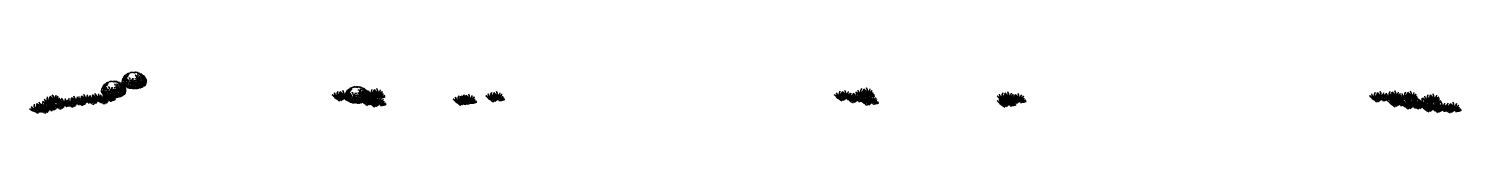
# Model space of a CAD drawing. Header units: metres. Extents: x -208167 to 103314, y -235023 to -104369.
# Drawn here: x -208167 to -47186, y -109139 to -104369 of the extents above; entities that cross this region are included whole.
import ezdxf

# ---------------------------------------------------------------- set-up
doc = ezdxf.new("R2010")
doc.units = ezdxf.units.M
doc.layers.add('FF', color=8, linetype='Continuous')
doc.layers.add('LH', color=94, linetype='Continuous')

# ---------------------------------------------------------------- blocks, each defined once
blk = doc.blocks.new('A$C6C096315')
at = {"layer": 'LH'}
for centre, radius, start, end in [((1645.78, 1986.58), 1964.38, 213.09, 246.11), ((4659.29, 6696.24), 7425.76, 231.14, 239.32), ((1374.49, 1291.63), 1103.67, 187.27, 242.85), ((3254.31, 2610.79), 3313.1, 206.13, 223.99), ((1562.07, 886.48), 900.36, 147.99, 219.84), ((959.56, -498.86), 924.36, 62.6, 105.63), ((1028.25, 43.97), 470.74, 55.55, 132.45), ((925.59, 157.91), 640.85, 46.69, 107.73), ((653.04, -2.92), 775.11, 34.15, 84.27), ((2149.81, 946.84), 1414.07, 162.86, 209.51), ((834.01, 152.53), 41.3, 66.71, 193.2), ((1518.36, 1316.3), 1378.91, 238.3, 252.67), ((1729.1, 562.16), 867.88, 129.76, 201.06), ((2554.5, 131.14), 1652.82, 141.15, 167.27), ((2214.8, 497.24), 1272.47, 144.88, 180.08), ((1061.6, -492.53), 617.36, 57.08, 95.55), ((983.08, -1.1), 124.48, 0.51, 81.28), ((1351.9, -77.98), 401.16, 85.28, 148.92), ((1369.04, -371.9), 617.36, 87.28, 125.75), ((1476.85, -599.11), 924.36, 77.2, 120.23), ((1064.21, -198.12), 401.16, 33.91, 97.55), ((6162.09, -1058.97), 5377.53, 155.54, 163.12), ((1478.36, 58.53), 640.85, 75.1, 136.14), ((-152.83, 177.29), 1652.82, 15.56, 41.68), ((-3697.26, -1189.5), 5377.53, 19.71, 27.29), ((1381.45, -60.34), 470.74, 50.38, 127.28), ((1758.51, -88.64), 775.11, 98.56, 148.68), ((650.28, 648.54), 867.88, 341.77, 53.07), ((168.38, 559.72), 1272.47, 2.75, 37.95), ((1423.2, 122.8), 124.48, 101.55, 182.32), ((823.53, 1412.16), 1378.91, 290.16, 304.53), ((211.1, 1011.98), 1414.07, 333.32, 19.97), ((968.44, 1394.63), 1103.67, 299.98, 355.56), ((801.1, 980.71), 900.36, 322.99, 34.84), ((-974.22, 2619.36), 3313.1, 318.84, 336.71), ((-2579.21, 6630.46), 7425.76, 303.51, 311.69), ((1564.51, 283.6), 41.3, 349.63, 116.12), ((663.17, 2075.34), 1964.38, 296.72, 329.74), ((1726.09, 238.54), 282.44, 23.61, 100.5), ((1518.79, -16.02), 554.62, 30.66, 73.68), ((1767.57, -81.38), 370.41, 55.34, 93.81), ((1852.16, 73.7), 240.7, 53.33, 116.97), ((1710, 329.14), 384.51, 14.74, 75.78), ((1520.18, 333.78), 465.07, 2.2, 52.32), ((1952.2, 153.29), 74.69, 69.6, 150.38), ((2056.23, 1000.12), 827.35, 258.22, 272.58), ((1725.59, 666.34), 520.73, 309.83, 21.12), ((1617.37, 990.81), 848.44, 301.38, 348.03), ((2185.12, 1388.68), 1178.63, 264.77, 297.79), ((2075.19, 190.3), 24.78, 317.68, 84.18), ((-1071.39, 1110.75), 3226.52, 347.77, 355.35), ((1524.18, 2185.47), 1987.86, 286.89, 304.76), ((1980.44, 4737.18), 4455.46, 271.56, 279.75), ((1907.83, 787.58), 540.22, 291.04, 2.89), ((2124.44, 945.19), 662.2, 268.04, 323.61), ((1452.04, 774.11), 763.48, 330.8, 6.01), ((1167.09, 681.37), 991.69, 343.62, 9.74)]:
    blk.add_arc(centre, radius, start, end, dxfattribs=at)
blk = doc.blocks.new('LIM24')
for centre, radius, start, end in [((-273.77, 635.14), 28.77, 37.67, 183.41), ((-270.3, 620.57), 14.38, 63.42, 296.58), ((-231.23, 653.15), 32.29, 10.72, 144.24), ((-212.38, 633.43), 14.38, 63.42, 296.58), ((-144.18, 665.53), 48.27, 27.61, 168.64), ((-100.7, 681.8), 48.27, 27.61, 168.64), ((-55.65, 681.8), 48.27, 27.61, 168.64), ((10.79, 705.84), 24.14, 27.61, 168.64), ((37.44, 698.31), 19.44, 316.27, 201.13), ((55.84, 705.84), 24.14, 27.61, 168.64), ((95.66, 714.97), 20.29, 5.83, 155.26), ((143.38, 682.03), 43.35, 328.15, 158.76), ((174.02, 696.37), 23.9, 289.69, 137.74), ((201, 617.76), 26.2, 142.15, 21.6), ((224.15, 675.89), 23.9, 289.69, 137.74), ((275.25, 655.91), 23.9, 289.69, 137.74), ((341.5, 630.17), 23.9, 289.69, 137.74), ((-508.43, 318.32), 14.38, 63.42, 296.58), ((-492.35, 282.95), 24.49, 113.18, 293.25), ((-492.35, 282.95), 24.49, 113.18, 293.25), ((-481.82, 254.9), 27.59, 195.38, 64.19), ((-479.48, 308.67), 24.49, 113.18, 293.25), ((-479.48, 308.67), 24.49, 113.18, 293.25), ((-489.12, 389.06), 14.38, 63.42, 296.58), ((-489.12, 363.34), 14.38, 63.42, 296.58), ((-482.68, 408.35), 14.38, 63.42, 296.58), ((-469.81, 446.94), 14.38, 63.42, 296.58), ((-457.94, 208.65), 24.49, 113.18, 293.25), ((-430.34, 293.48), 27.59, 195.38, 64.19), ((-427.99, 173.63), 24.49, 113.18, 293.25), ((-437.63, 466.23), 14.38, 63.42, 296.58), ((-421.56, 228.36), 24.49, 113.18, 293.25), ((-431.2, 504.81), 14.38, 63.42, 296.58), ((-415.12, 385.84), 24.49, 113.18, 293.25), ((-424.76, 530.54), 14.38, 63.42, 296.58), ((-398.35, 340.34), 39.54, 131.91, 298.12), ((-400.64, 434.07), 33.16, 75.93, 309.14), ((-408.68, 199.35), 27.67, 215.52, 54.43), ((-405.45, 556.26), 14.38, 63.42, 296.58), ((-405.45, 350.48), 14.38, 63.42, 296.58), ((-397, 160.64), 27.67, 215.52, 54.43), ((-382.93, 289.38), 27.67, 215.52, 54.43), ((-359.73, 147.42), 39.54, 131.91, 298.12), ((-368.57, 509.2), 27.82, 86.44, 350.92), ((-379.71, 581.98), 14.38, 63.42, 296.58), ((-365.98, 171.3), 27.59, 195.38, 64.19), ((-357.19, 237.94), 27.67, 215.52, 54.43), ((-360.4, 440.51), 14.38, 63.42, 296.58), ((-336.28, 337.61), 33.16, 75.93, 309.14), ((-347.53, 588.41), 14.38, 63.42, 296.58), ((-334.66, 376.2), 14.38, 63.42, 296.58), ((-318.58, 527.32), 24.49, 113.18, 293.25), ((-328.22, 421.21), 14.38, 63.42, 296.58), ((-301.81, 153.85), 39.54, 131.91, 298.12), ((-314.49, 113.42), 27.59, 195.38, 64.19), ((-304.1, 575.54), 33.16, 75.93, 309.14), ((-321.79, 614.14), 14.38, 63.42, 296.58), ((-291.49, 170.61), 27.59, 195.38, 64.19), ((-284.8, 408.34), 33.16, 75.93, 309.14), ((-302.48, 472.66), 14.38, 63.42, 296.58), ((-292.35, 249.15), 31.93, 238.74, 73.3), ((-246.29, 164.86), 91.02, 231.88, 291.87), ((-276.74, 266.88), 14.38, 63.42, 296.58), ((-266.61, 332.75), 31.93, 238.74, 73.3), ((-237.45, 340.34), 39.54, 131.91, 298.12), ((-257.43, 408.35), 14.38, 63.42, 296.58), ((-246.27, 79.01), 27.67, 215.52, 54.43), ((-251, 562.69), 14.38, 63.42, 296.58), ((-241.14, 71.62), 14.38, 63.42, 296.58), ((-249.97, 142.68), 30.16, 268.05, 66.87), ((-224.13, 380.53), 26.2, 142.15, 21.6), ((-215.6, 237.94), 27.67, 215.52, 54.43), ((-215.6, 141.48), 27.67, 215.52, 54.43), ((-212.38, 292.6), 14.38, 63.42, 296.58), ((-205.94, 356.91), 14.38, 63.42, 296.58), ((-190.02, 61.99), 25.86, 143.52, 20.23), ((-185.78, 87.7), 27.59, 195.38, 64.19), ((-178.74, 173.33), 28.96, 326.99, 159.92), ((-176.98, 495.18), 22.75, 171.92, 351.83), ((-198.48, 277.73), 30.16, 268.05, 66.87), ((-164.12, 192.92), 24.49, 113.18, 293.25), ((-146.64, 51.45), 26.2, 142.15, 21.6), ((-144.82, 115.75), 24.49, 113.18, 293.25), ((-150.76, 249.15), 31.93, 238.74, 73.3), ((-148.02, 427.65), 14.38, 63.42, 296.58), ((-134.29, 81.27), 27.59, 195.38, 64.19), ((-118.17, 150.94), 33.16, 112.84, 346), ((-102.3, 269.6), 39.54, 131.91, 298.12), ((-107, 57.88), 28.34, 186.52, 34.57), ((-106.2, 353.69), 24.49, 113.18, 293.25), ((-86.1, 371.34), 26.2, 142.15, 21.6), ((-86.89, 122.18), 27.67, 215.52, 54.43), ((-86.89, 83.6), 27.67, 215.52, 54.43), ((-82.42, 235.25), 26.2, 142.15, 21.6), ((-77.23, 170.42), 14.38, 63.42, 296.58), ((-70.79, 395.49), 14.38, 63.42, 296.58), ((-70.79, 279.74), 14.38, 63.42, 296.58), ((-56.54, 45.02), 26.2, 142.15, 21.6), ((-37.76, 177.73), 27.59, 195.38, 64.19), ((-36.41, 365.82), 26.2, 142.15, 21.6), ((-50.83, 244.37), 29.8, 256.23, 103.77), ((-35.4, 115.75), 27.67, 215.52, 54.43), ((-27.21, 454.09), 26.2, 142.15, 21.6), ((-28.97, 282.95), 27.67, 215.52, 54.43), ((1.75, 86.24), 27.5, 178.8, 29.25), ((1.46, 186.19), 28.96, 326.99, 159.92), ((0.86, 42.69), 27.59, 195.38, 64.19), ((22.52, 315.11), 27.67, 215.52, 54.43), ((39.94, 79.54), 50.47, 228.4, 353.65), ((35.37, 367.66), 26.2, 142.15, 21.6), ((17.36, 254.23), 29.8, 256.23, 103.77), ((29.44, 126.97), 31.93, 238.74, 73.3), ((48.26, 38.58), 27.67, 215.52, 54.43), ((57.33, 157.46), 28.96, 326.99, 159.92), ((59.38, 346.96), 28.96, 326.99, 159.92), ((37.59, 165.39), 30.16, 268.05, 66.87), ((61.13, 212.21), 27.67, 215.52, 54.43), ((65.22, 248.47), 27.59, 195.38, 64.19), ((90.96, 293.48), 27.59, 195.38, 64.19), ((86.88, 90.03), 27.67, 215.52, 54.43), ((83.66, 453.37), 14.38, 63.42, 296.58), ((90.1, 588.41), 14.38, 63.42, 296.58), ((103.39, 34.08), 24.49, 113.18, 293.25), ((96.54, 131.83), 14.38, 63.42, 296.58), ((104, 129.82), 30.16, 268.05, 66.87), ((125.49, 45.02), 27.67, 215.52, 54.43), ((125.5, 392.28), 27.67, 215.52, 35.52), ((136.01, 467.11), 27.59, 195.38, 64.19), ((116.87, 219.85), 30.16, 268.05, 66.87), ((138.36, 128.62), 27.67, 215.52, 54.43), ((149.48, 276.22), 28.96, 326.99, 159.92), ((141.59, 504.81), 14.38, 63.42, 296.58), ((151.24, 212.21), 27.67, 215.52, 54.43), ((157.66, 572.33), 24.49, 113.18, 293.25), ((142.61, 91.23), 30.16, 268.05, 66.87), ((164.81, 420.34), 20.63, 41.76, 215.52), ((145.86, 44.24), 30.16, 268.05, 66.87), ((155.48, 329.17), 30.16, 268.05, 66.87), ((155.48, 168.4), 30.16, 268.05, 66.87), ((183.41, 392.27), 24.49, 113.18, 293.25), ((183.41, 463.01), 27.67, 215.52, 54.43), ((177.46, 255.59), 31.93, 238.74, 73.3), ((188.39, 79.81), 27.5, 178.8, 29.25), ((196.28, 167.19), 24.49, 113.18, 293.25), ((219.49, 552.55), 39.54, 131.91, 298.12), ((203.51, 454.89), 31.25, 221.76, 299.33), ((214.13, 54.09), 27.5, 178.8, 29.25), ((203.21, 139.83), 31.93, 238.74, 73.3), ((215.58, 212.89), 27.5, 178.8, 29.25), ((226.71, 353.39), 28.96, 326.99, 159.92), ((216.08, 120.54), 31.93, 238.74, 73.3), ((218.19, 289.95), 23.9, 289.69, 137.74), ((228.46, 263.66), 24.49, 113.18, 293.25), ((234.9, 495.17), 27.67, 215.52, 54.43), ((247.76, 340.82), 24.49, 113.18, 293.25), ((241.82, 94.82), 31.93, 238.74, 73.3), ((268.53, 141.77), 27.59, 195.38, 64.19), ((257.43, 440.51), 14.38, 63.42, 296.58), ((264.2, 262.37), 23.9, 289.69, 137.74), ((263.87, 466.23), 14.38, 63.42, 296.58), ((252.02, 541.39), 30.16, 268.05, 66.87), ((273.51, 231.51), 27.67, 215.52, 54.43), ((273.51, 90.03), 27.67, 215.52, 54.43), ((286.38, 186.49), 24.49, 113.18, 293.25), ((276.74, 389.06), 14.38, 63.42, 296.58), ((280.77, 589.71), 23.9, 289.69, 137.74), ((309.59, 321.05), 39.54, 131.91, 298.12), ((296.05, 369.77), 14.38, 63.42, 296.58), ((305.69, 192.92), 27.67, 215.52, 54.43), ((309.78, 332.07), 27.59, 195.38, 64.19), ((302.48, 414.78), 14.38, 63.42, 296.58), ((290.63, 271.29), 30.16, 268.05, 66.87), ((290.63, 129.82), 30.16, 268.05, 66.87), ((312.13, 77.17), 27.67, 215.52, 54.43), ((319.05, 538.54), 31.93, 238.74, 73.3), ((325, 270.09), 27.67, 215.52, 54.43), ((325, 128.62), 27.67, 215.52, 54.43), ((321.79, 427.65), 14.38, 63.42, 296.58), ((354.64, 475.38), 39.54, 131.91, 298.12), ((341.95, 190.59), 27.59, 195.38, 64.19), ((322.81, 232.71), 30.16, 268.05, 66.87), ((345.91, 585.2), 23.9, 289.69, 137.74), ((354.83, 126.28), 27.59, 195.38, 64.19), ((362.15, 99.1), 27.5, 178.8, 29.25), ((351.23, 544.97), 31.93, 238.74, 73.3), ((361.26, 370.65), 27.59, 195.38, 64.19), ((342.12, 303.45), 30.16, 268.05, 66.87), ((361.75, 440.75), 23.9, 289.69, 137.74), ((393.25, 417.51), 39.54, 131.91, 298.12), ((382.92, 250.8), 27.67, 215.52, 54.43), ((387.01, 293.48), 27.59, 195.38, 64.19), ((378.31, 490.4), 23.9, 289.69, 137.74), ((384.53, 585.2), 23.9, 289.69, 137.74), ((393.44, 222.75), 27.59, 195.38, 64.19), ((380.74, 155.54), 30.16, 268.05, 66.87), ((402.23, 115.75), 27.67, 215.52, 54.43), ((387.17, 464.22), 30.16, 268.05, 66.87), ((408.67, 366.55), 27.67, 215.52, 54.43), ((421.54, 456.58), 27.67, 215.52, 54.43), ((422.02, 236.29), 31.93, 238.74, 73.3), ((442.45, 543.39), 33.16, 75.93, 309.14), ((431.2, 348.19), 35.57, 237.12, 25.21), ((434.41, 289.38), 27.67, 215.52, 54.43), ((419.35, 155.54), 30.16, 268.05, 66.87), ((425.79, 406.34), 30.16, 268.05, 66.87), ((425.79, 206.99), 30.16, 268.05, 66.87), ((453.72, 154.34), 27.67, 215.52, 54.43), ((457.45, 543.74), 23.9, 289.69, 137.74), ((461.76, 520.89), 23.9, 289.69, 137.74), ((489.79, 475.38), 39.54, 131.91, 298.12), ((451.17, 495.17), 35.38, 332.97, 91.08), ((451.53, 329.17), 30.16, 268.05, 66.87), ((451.53, 206.99), 30.16, 268.05, 66.87), ((457.96, 264.86), 30.16, 268.05, 66.87), ((489.27, 419.2), 38.72, 289.18, 146.61), ((481.07, 405.14), 23.9, 289.69, 137.74), ((485.9, 199.35), 27.67, 215.52, 54.43), ((487.5, 488.74), 23.9, 289.69, 137.74), ((495.92, 347.49), 25.55, 219.64, 60.7), ((503.74, 234.15), 27.5, 178.8, 29.25), ((493.94, 469.44), 23.9, 289.69, 137.74), ((492.82, 171.99), 31.93, 238.74, 73.3), ((483.71, 303.45), 30.16, 268.05, 66.87), ((522.75, 231.21), 28.96, 326.99, 159.92), ((529.48, 304.89), 27.5, 178.8, 29.25), ((529.48, 227.72), 27.5, 178.8, 29.25), ((519.68, 450.15), 23.9, 289.69, 137.74), ((524.99, 409.92), 31.93, 238.74, 73.3), ((531.43, 352.05), 31.93, 238.74, 73.3), ((531.43, 274.88), 31.93, 238.74, 73.3), ((551.86, 392.28), 23.9, 289.69, 137.74), ((553.15, 363.51), 23.9, 289.69, 137.74), ((554.99, 299.15), 23.9, 289.69, 137.74)]:
    blk.add_arc(centre, radius, start, end)

msp = doc.modelspace()

# ---------------------------------------------------------------- block references
at = {"layer": 'FF', "xscale": 0.78, "yscale": 0.78, "zscale": 0.78}
for p in [(-170233.73, -107371.87), (-115223.44, -107270.73), (-174057.58, -107586.88), (-170954.27, -108086.88), (-170120.77, -108243.55), (-160461.8, -108060.37), (-159926.69, -107988.73), (-156791.92, -107687.5), (-117644.29, -107566.12), (-116392.68, -107782.19), (-114783.05, -108072.76), (-99344.14, -107743.34), (-99340.92, -108265.99), (-98200.39, -107906.21), (-57506.26, -107691.56), (-55854.16, -107611.01), (-55479.43, -108235.9), (-54099.37, -107664.76), (-53967.88, -108484.83), (-52836.7, -108480.76), (-51716.61, -108795.91), (-51558.22, -107967.82), (-50647.44, -108865.43), (-49319.51, -108906.03)]:
    msp.add_blockref('A$C6C096315', p, dxfattribs=at)
at = {"layer": 'FF', "xscale": 0.78, "yscale": 0.78, "zscale": 0.78, "rotation": 12.98}
for p in [(-207904.63, -109121.19), (-207073.63, -109138.8), (-206436.35, -108301.15), (-205366.1, -108684.31), (-204015.59, -108467.41), (-202887.4, -108263.29), (-201632.59, -108144.07), (-200407.71, -108104.1)]:
    msp.add_blockref('A$C6C096315', p, dxfattribs=at)
at = {"layer": 'LH', "xscale": 2.54, "yscale": 2.54, "zscale": 2.54}
for p in [(-196379.47, -106240.02), (-198695.15, -107250.2), (-171340.07, -107867.5)]:
    msp.add_blockref('LIM24', p, dxfattribs=at)

doc.saveas('drawing.dxf')
